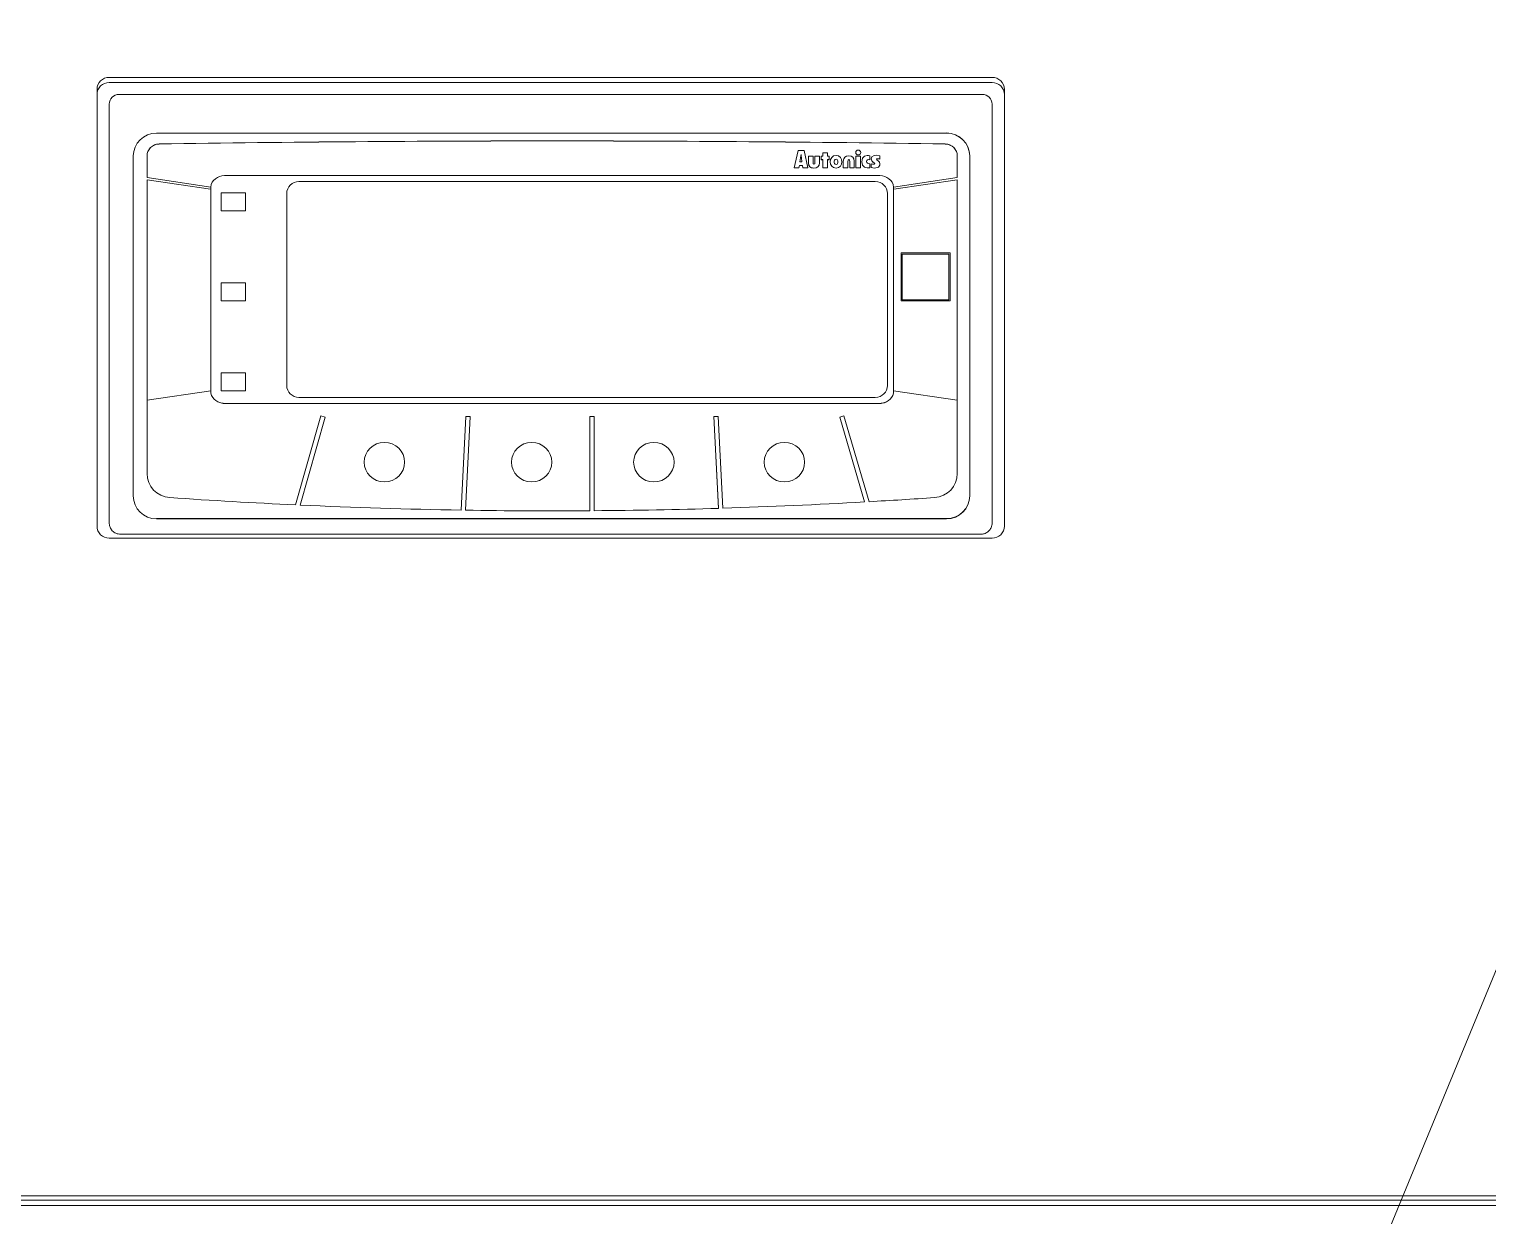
# Model space of a CAD drawing. Header units: millimetres. Extents: x 4969 to 37601, y -771 to 6478.
# Drawn here: x 28427 to 28545.9, y 1609.7 to 1706.5 of the extents above; entities that cross this region are included whole.
import ezdxf

# ---------------------------------------------------------------- set-up
doc = ezdxf.new("R2010")
doc.units = ezdxf.units.MM
doc.header["$LTSCALE"] = 7
doc.header["$MEASUREMENT"] = 0
doc.layers.add('REMOTE BOX ASSY(OP)$0$가시적인 것(ISO)', color=3, linetype='CONTINUOUS', lineweight=5)
doc.layers.add('REMOTE_CONTROLBOX$0$기호(ISO)', color=5, linetype='CONTINUOUS', lineweight=5)
doc.styles.add('REMOTE_CONTROLBOX$0$치수 텍스트_PSTEK_POSCO', font='isocp.shx')
doc.dimstyles.new('REMOTE_CONTROLBOX$0$치수_PSTEK_POSCO$7', dxfattribs={"dimscale": 2, "dimtxt": 6, "dimasz": 2.5, "dimexe": 2, "dimexo": 2.5, "dimgap": 1, "dimtad": 1, "dimrnd": 1e-08, "dimdsep": 46, "dimtxsty": 'REMOTE_CONTROLBOX$0$치수 텍스트_PSTEK_POSCO', "dimcen": 0.09, "dimdle": 10, "dimclrd": 7, "dimclre": 7, "dimclrt": 2, "dimadec": 1, "dimazin": 2, "dimtfac": 1, "dimtmove": 0, "dimatfit": 3, "dimfxl": 0, "dimtolj": 1, "dimlwd": -1, "dimlwe": -1, "dimarcsym": 0})

msp = doc.modelspace()

# ---------------------------------------------------------------- linework, layer by layer
at = {"layer": 'REMOTE BOX ASSY(OP)$0$가시적인 것(ISO)'}
for p, q in [((28433.492, 1702.537, -0.01), (28505.492, 1702.537, -0.01)), ((28432.492, 1701.559, -0.01), (28432.492, 1701.143, -0.01)), ((28433.492, 1702.121, -0.01), (28505.492, 1702.121, -0.01)), ((28506.492, 1701.143, -0.01), (28506.492, 1701.559, -0.01)), ((28432.492, 1665.93, -0.01), (28432.492, 1701.143, -0.01)), ((28433.492, 1700.361, -0.01), (28433.492, 1699.841, -0.01)), ((28434.292, 1701.143, -0.01), (28504.692, 1701.143, -0.01)), ((28505.492, 1699.841, -0.01), (28505.492, 1700.361, -0.01)), ((28506.492, 1701.143, -0.01), (28506.492, 1665.93, -0.01)), ((28433.492, 1699.841, -0.01), (28433.492, 1666.193, -0.01)), ((28505.492, 1666.193, -0.01), (28505.492, 1699.841, -0.01)), ((28489.34, 1695.161, -0.01), (28489.685, 1696.566, -0.01)), ((28489.685, 1696.566, -0.01), (28490.159, 1696.566, -0.01)), ((28490.159, 1696.566, -0.01), (28490.463, 1695.161, -0.01)), ((28436.57, 1696.126, -0.01), (28436.57, 1696.124, -0.01)), ((28436.57, 1694.358, -0.01), (28436.57, 1696.122, -0.01)), ((28489.74, 1695.163, -0.01), (28489.773, 1695.343, -0.01)), ((28489.773, 1695.341, -0.01), (28489.74, 1695.161, -0.01)), ((28489.773, 1695.341, -0.01), (28489.773, 1695.343, -0.01)), ((28489.773, 1695.343, -0.01), (28490.033, 1695.343, -0.01)), ((28490.033, 1695.341, -0.01), (28489.773, 1695.341, -0.01)), ((28489.824, 1695.642, -0.01), (28489.877, 1695.967, -0.01)), ((28489.877, 1695.965, -0.01), (28489.824, 1695.64, -0.01)), ((28489.824, 1695.64, -0.01), (28489.824, 1695.642, -0.01)), ((28489.824, 1695.64, -0.01), (28489.986, 1695.64, -0.01)), ((28489.913, 1696.233, -0.01), (28489.917, 1696.233, -0.01)), ((28489.913, 1696.233, -0.01), (28489.913, 1696.231, -0.01)), ((28489.917, 1696.231, -0.01), (28489.913, 1696.231, -0.01)), ((28489.917, 1696.231, -0.01), (28489.917, 1696.233, -0.01)), ((28489.946, 1695.967, -0.01), (28489.986, 1695.642, -0.01)), ((28489.986, 1695.64, -0.01), (28489.946, 1695.965, -0.01)), ((28489.986, 1695.64, -0.01), (28489.986, 1695.642, -0.01)), ((28490.033, 1695.341, -0.01), (28490.033, 1695.343, -0.01)), ((28490.033, 1695.343, -0.01), (28490.061, 1695.163, -0.01)), ((28490.061, 1695.161, -0.01), (28490.033, 1695.341, -0.01)), ((28490.515, 1695.564, -0.01), (28490.515, 1696.117, -0.01)), ((28490.515, 1696.117, -0.01), (28490.889, 1696.117, -0.01)), ((28490.889, 1696.117, -0.01), (28490.889, 1695.615, -0.01)), ((28491.035, 1695.615, -0.01), (28491.035, 1696.117, -0.01)), ((28491.035, 1696.117, -0.01), (28491.41, 1696.117, -0.01)), ((28491.41, 1696.117, -0.01), (28491.41, 1695.564, -0.01)), ((28491.556, 1695.823, -0.01), (28491.556, 1696.115, -0.01)), ((28491.556, 1696.115, -0.01), (28491.7, 1696.115, -0.01)), ((28491.556, 1695.825, -0.01), (28491.7, 1695.825, -0.01)), ((28491.7, 1695.823, -0.01), (28491.556, 1695.823, -0.01)), ((28491.7, 1696.115, -0.01), (28491.7, 1696.374, -0.01)), ((28491.7, 1696.374, -0.01), (28492.073, 1696.374, -0.01)), ((28491.7, 1695.823, -0.01), (28491.7, 1695.825, -0.01)), ((28491.7, 1695.161, -0.01), (28491.7, 1695.823, -0.01)), ((28492.073, 1696.374, -0.01), (28492.073, 1696.115, -0.01)), ((28492.073, 1696.115, -0.01), (28492.217, 1696.115, -0.01)), ((28492.073, 1695.825, -0.01), (28492.073, 1695.823, -0.01)), ((28492.073, 1695.825, -0.01), (28492.217, 1695.825, -0.01)), ((28492.217, 1695.823, -0.01), (28492.073, 1695.823, -0.01)), ((28492.073, 1695.823, -0.01), (28492.073, 1695.161, -0.01)), ((28492.217, 1696.115, -0.01), (28492.217, 1695.823, -0.01)), ((28492.615, 1695.655, -0.01), (28492.615, 1695.653, -0.01)), ((28492.916, 1695.655, -0.01), (28492.916, 1695.653, -0.01)), ((28493.358, 1695.161, -0.01), (28493.358, 1695.713, -0.01)), ((28493.731, 1695.666, -0.01), (28493.731, 1695.664, -0.01)), ((28493.731, 1695.664, -0.01), (28493.731, 1695.161, -0.01)), ((28493.879, 1695.666, -0.01), (28493.879, 1695.664, -0.01)), ((28493.879, 1695.161, -0.01), (28493.879, 1695.664, -0.01)), ((28494.251, 1695.713, -0.01), (28494.251, 1695.161, -0.01)), ((28494.39, 1695.161, -0.01), (28494.39, 1696.115, -0.01)), ((28494.39, 1696.115, -0.01), (28494.763, 1696.115, -0.01)), ((28494.763, 1696.115, -0.01), (28494.763, 1695.161, -0.01)), ((28495.244, 1695.667, -0.01), (28495.244, 1695.665, -0.01)), ((28495.509, 1696.148, -0.01), (28495.509, 1695.822, -0.01)), ((28495.509, 1695.497, -0.01), (28495.509, 1695.163, -0.01)), ((28495.633, 1695.184, -0.01), (28495.633, 1695.495, -0.01)), ((28495.927, 1695.511, -0.01), (28495.927, 1695.509, -0.01)), ((28496.062, 1695.855, -0.01), (28496.062, 1695.853, -0.01)), ((28496.341, 1696.142, -0.01), (28496.34, 1695.879, -0.01)), ((28496.34, 1695.881, -0.01), (28496.34, 1695.879, -0.01)), ((28502.656, 1696.126, -0.01), (28502.656, 1696.124, -0.01)), ((28502.656, 1696.119, -0.01), (28502.656, 1694.358, -0.01)), ((28441.773, 1693.594, -0.01), (28436.57, 1694.358, -0.01)), ((28436.57, 1694.186, -0.01), (28441.75, 1693.426, -0.01)), ((28436.57, 1694.186, -0.01), (28436.57, 1694.184, -0.01)), ((28436.57, 1694.184, -0.01), (28441.75, 1693.423, -0.01)), ((28436.57, 1676.222, -0.01), (28436.57, 1694.184, -0.01)), ((28442.877, 1694.531, -0.01), (28496.349, 1694.531, -0.01)), ((28489.74, 1695.161, -0.01), (28489.34, 1695.161, -0.01)), ((28489.74, 1695.163, -0.01), (28489.341, 1695.163, -0.01)), ((28489.74, 1695.163, -0.01), (28489.74, 1695.161, -0.01)), ((28490.061, 1695.161, -0.01), (28490.061, 1695.163, -0.01)), ((28490.061, 1695.163, -0.01), (28490.463, 1695.163, -0.01)), ((28490.463, 1695.161, -0.01), (28490.061, 1695.161, -0.01)), ((28491.7, 1695.163, -0.01), (28492.073, 1695.163, -0.01)), ((28492.073, 1695.161, -0.01), (28491.7, 1695.161, -0.01)), ((28493.358, 1695.163, -0.01), (28493.731, 1695.163, -0.01)), ((28493.731, 1695.161, -0.01), (28493.358, 1695.161, -0.01)), ((28493.879, 1695.163, -0.01), (28494.251, 1695.163, -0.01)), ((28494.251, 1695.161, -0.01), (28493.879, 1695.161, -0.01)), ((28494.39, 1695.163, -0.01), (28494.763, 1695.163, -0.01)), ((28494.763, 1695.161, -0.01), (28494.39, 1695.161, -0.01)), ((28502.656, 1694.358, -0.01), (28497.453, 1693.594, -0.01)), ((28497.476, 1693.426, -0.01), (28502.656, 1694.186, -0.01)), ((28497.476, 1693.423, -0.01), (28502.656, 1694.184, -0.01)), ((28502.656, 1694.186, -0.01), (28502.656, 1694.184, -0.01)), ((28502.656, 1694.184, -0.01), (28502.656, 1676.222, -0.01)), ((28441.75, 1693.426, -0.01), (28441.763, 1693.511, -0.01)), ((28441.763, 1693.509, -0.01), (28441.75, 1693.423, -0.01)), ((28441.75, 1693.426, -0.01), (28441.75, 1693.423, -0.01)), ((28441.763, 1693.511, -0.01), (28441.772, 1693.595, -0.01)), ((28441.763, 1693.511, -0.01), (28441.763, 1693.509, -0.01)), ((28441.763, 1676.978, -0.01), (28441.763, 1693.509, -0.01)), ((28442.614, 1693.111, -0.01), (28442.614, 1691.644, -0.01)), ((28444.614, 1693.111, -0.01), (28442.614, 1693.111, -0.01)), ((28444.614, 1691.644, -0.01), (28444.614, 1693.111, -0.01)), ((28447.962, 1693.067, -0.01), (28447.962, 1677.417, -0.01)), ((28447.962, 1693.067, -0.01), (28447.962, 1677.417, -0.01)), ((28495.962, 1694.046, -0.01), (28448.962, 1694.046, -0.01)), ((28495.962, 1694.046, -0.01), (28448.962, 1694.046, -0.01)), ((28496.962, 1677.417, -0.01), (28496.962, 1693.067, -0.01)), ((28496.962, 1677.417, -0.01), (28496.962, 1693.067, -0.01)), ((28497.453, 1693.594, -0.01), (28497.463, 1693.511, -0.01)), ((28497.462, 1693.509, -0.01), (28497.462, 1676.978, -0.01)), ((28497.463, 1693.511, -0.01), (28497.476, 1693.426, -0.01)), ((28497.463, 1693.509, -0.01), (28497.476, 1693.423, -0.01)), ((28497.476, 1693.426, -0.01), (28497.476, 1693.423, -0.01)), ((28442.614, 1691.646, -0.01), (28444.614, 1691.646, -0.01)), ((28442.614, 1691.644, -0.01), (28444.614, 1691.644, -0.01)), ((28498.066, 1684.305, -0.01), (28498.066, 1688.217, -0.01)), ((28498.066, 1688.217, -0.01), (28502.066, 1688.217, -0.01)), ((28502.066, 1688.217, -0.01), (28502.066, 1684.305, -0.01)), ((28498.166, 1688.122, -0.01), (28501.966, 1688.122, -0.01)), ((28498.166, 1688.119, -0.01), (28498.166, 1688.122, -0.01)), ((28498.166, 1684.403, -0.01), (28498.166, 1688.119, -0.01)), ((28498.166, 1688.119, -0.01), (28501.966, 1688.119, -0.01)), ((28501.966, 1688.122, -0.01), (28501.966, 1688.119, -0.01)), ((28501.966, 1688.119, -0.01), (28501.966, 1684.403, -0.01)), ((28442.614, 1685.775, -0.01), (28442.614, 1684.308, -0.01)), ((28444.614, 1685.775, -0.01), (28442.614, 1685.775, -0.01)), ((28444.614, 1684.308, -0.01), (28444.614, 1685.775, -0.01)), ((28442.614, 1684.31, -0.01), (28444.614, 1684.31, -0.01)), ((28442.614, 1684.308, -0.01), (28444.614, 1684.308, -0.01)), ((28498.066, 1684.307, -0.01), (28502.066, 1684.307, -0.01)), ((28502.066, 1684.305, -0.01), (28498.066, 1684.305, -0.01)), ((28501.966, 1684.403, -0.01), (28498.166, 1684.403, -0.01)), ((28442.614, 1678.439, -0.01), (28442.614, 1676.972, -0.01)), ((28444.614, 1678.439, -0.01), (28442.614, 1678.439, -0.01)), ((28444.614, 1676.972, -0.01), (28444.614, 1678.439, -0.01)), ((28436.57, 1676.222, -0.01), (28441.763, 1676.978, -0.01)), ((28436.57, 1676.214, -0.01), (28441.763, 1676.97, -0.01)), ((28441.763, 1676.968, -0.01), (28436.57, 1676.212, -0.01)), ((28441.763, 1676.978, -0.01), (28441.763, 1676.97, -0.01)), ((28441.763, 1676.968, -0.01), (28441.763, 1676.97, -0.01)), ((28442.614, 1676.974, -0.01), (28444.614, 1676.974, -0.01)), ((28442.614, 1676.972, -0.01), (28444.614, 1676.972, -0.01)), ((28448.962, 1676.439, -0.01), (28495.962, 1676.439, -0.01)), ((28448.962, 1676.439, -0.01), (28495.962, 1676.439, -0.01)), ((28497.462, 1676.978, -0.01), (28497.462, 1676.97, -0.01)), ((28497.462, 1676.978, -0.01), (28502.656, 1676.222, -0.01)), ((28497.462, 1676.97, -0.01), (28502.656, 1676.214, -0.01)), ((28497.462, 1676.97, -0.01), (28497.462, 1676.968, -0.01)), ((28502.656, 1676.212, -0.01), (28497.462, 1676.968, -0.01)), ((28436.57, 1676.212, -0.01), (28436.57, 1676.214, -0.01)), ((28436.57, 1670.215, -0.01), (28436.57, 1676.212, -0.01)), ((28496.349, 1675.951, -0.01), (28442.877, 1675.951, -0.01)), ((28496.349, 1675.947, -0.01), (28442.877, 1675.947, -0.01)), ((28502.656, 1676.214, -0.01), (28502.656, 1676.212, -0.01)), ((28502.656, 1676.212, -0.01), (28502.656, 1670.215, -0.01)), ((28450.753, 1674.925, -0.01), (28448.69, 1667.67, -0.01)), ((28449.051, 1667.655, -0.01), (28451.092, 1674.833, -0.01)), ((28449.051, 1667.653, -0.01), (28451.093, 1674.833, -0.01)), ((28451.093, 1674.833, -0.01), (28450.753, 1674.925, -0.01)), ((28462.573, 1674.887, -0.01), (28462.184, 1667.24, -0.01)), ((28462.537, 1667.238, -0.01), (28462.925, 1674.871, -0.01)), ((28462.537, 1667.236, -0.01), (28462.925, 1674.871, -0.01)), ((28462.925, 1674.871, -0.01), (28462.573, 1674.887, -0.01)), ((28472.683, 1674.879, -0.01), (28472.683, 1667.19, -0.01)), ((28473.035, 1674.879, -0.01), (28472.683, 1674.879, -0.01)), ((28473.035, 1667.192, -0.01), (28473.035, 1674.879, -0.01)), ((28483.151, 1674.888, -0.01), (28482.799, 1674.87, -0.01)), ((28482.799, 1674.87, -0.01), (28483.182, 1667.389, -0.01)), ((28482.799, 1674.87, -0.01), (28483.182, 1667.387, -0.01)), ((28483.535, 1667.398, -0.01), (28483.151, 1674.888, -0.01)), ((28493.413, 1674.927, -0.01), (28493.074, 1674.832, -0.01)), ((28493.074, 1674.832, -0.01), (28495.095, 1667.909, -0.01)), ((28493.074, 1674.832, -0.01), (28495.095, 1667.907, -0.01)), ((28495.456, 1667.928, -0.01), (28493.413, 1674.927, -0.01)), ((28449.051, 1667.655, -0.01), (28449.051, 1667.653, -0.01)), ((28462.537, 1667.238, -0.01), (28462.537, 1667.236, -0.01)), ((28483.182, 1667.389, -0.01), (28483.182, 1667.387, -0.01)), ((28495.095, 1667.909, -0.01), (28495.095, 1667.907, -0.01)), ((28505.492, 1664.952, -0.01), (28433.492, 1664.952, -0.01)), ((28434.405, 1665.279, -0.01), (28504.578, 1665.279, -0.01)), ((28342.492, 1611.325, -0.01), (28726.492, 1611.325, -0.01)), ((28343.992, 1610.973, -0.01), (28724.992, 1610.973, -0.01)), ((28724.992, 1610.515, -0.01), (28343.992, 1610.515, -0.01))]:
    msp.add_line(p, q, dxfattribs=at)
for centre, major_axis, start_param, end_param in [((28433.492, 1701.559, -0.01), (-1, 0), 4.712389, 6.2831853), ((28505.492, 1701.559, -0.01), (1, 0), 0, 1.5707963), ((28433.492, 1701.143, -0.01), (-1, 0), 4.712389, 6.2831853), ((28505.492, 1701.143, -0.01), (1, 0), 0, 1.5707963), ((28434.292, 1700.361, -0.01), (-0.8, 0), 4.712389, 6.2831853), ((28504.692, 1700.361, -0.01), (0.8, 0), 0, 1.5707963), ((28448.962, 1693.067, -0.01), (-1, 0), 4.712389, 6.2831853), ((28448.962, 1693.067, -0.01), (-1, 0), 4.712389, 6.2831853), ((28495.962, 1693.067, -0.01), (1, 0), 0, 1.5707963), ((28495.962, 1693.067, -0.01), (1, 0), 0, 1.5707963), ((28448.962, 1677.417, -0.01), (-1, 0), 0, 1.5707963), ((28448.962, 1677.417, -0.01), (-1, 0), 0, 1.5707963), ((28495.962, 1677.417, -0.01), (1, 0), 4.712389, 6.2831853), ((28495.962, 1677.417, -0.01), (1, 0), 4.712389, 6.2831853), ((28442.878, 1677.133, -0.01), (-1.209, 0), 1.4101821, 1.5702708), ((28496.348, 1677.134, -0.01), (-1.21, 0), 1.5712617, 1.7239052), ((28433.492, 1665.93, -0.01), (-1, 0), 0, 1.5707963), ((28505.492, 1665.93, -0.01), (1, 0), 4.712389, 6.2831853)]:
    msp.add_ellipse(centre, major_axis=major_axis, ratio=0.9781476, start_param=start_param, end_param=end_param, dxfattribs=at)
for centre in [(28455.927, 1671.151, -0.01), (28467.941, 1671.151, -0.01), (28477.906, 1671.151, -0.01), (28488.554, 1671.151, -0.01)]:
    msp.add_ellipse(centre, major_axis=(1.65, 0), ratio=0.9781476, dxfattribs=at)
for points, knots in [([(28437.346, 1666.532, -0.01), (28436.294, 1666.532, -0.01), (28435.442, 1667.366, -0.01), (28435.442, 1668.394, -0.01), (28435.442, 1677.639, -0.01), (28435.442, 1686.883, -0.01), (28435.442, 1696.127, -0.01), (28435.442, 1697.155, -0.01), (28436.294, 1697.988, -0.01), (28437.346, 1697.988, -0.01), (28458.818, 1697.988, -0.01), (28480.291, 1697.988, -0.01), (28501.763, 1697.988, -0.01)], [-4, -4, -4, -4, -3, -3, -3, -2, -2, -2, -1, -1, -1, 0, 0, 0, 0]), ([(28437.346, 1666.545, -0.01), (28458.818, 1666.545, -0.01), (28480.291, 1666.545, -0.01), (28501.763, 1666.545, -0.01), (28502.815, 1666.545, -0.01), (28503.666, 1667.379, -0.01), (28503.666, 1668.407, -0.01), (28503.666, 1675.737, -0.01), (28503.666, 1684.933, -0.01), (28503.666, 1696.139, -0.01), (28503.666, 1697.168, -0.01), (28502.815, 1698.001, -0.01), (28501.763, 1698.001, -0.01)], [4, 4, 4, 4, 5, 5, 5, 6, 6, 6, 7, 7, 7, 8, 8, 8, 8]), ([(28501.763, 1697.988, -0.01), (28502.815, 1697.988, -0.01), (28503.666, 1697.155, -0.01), (28503.666, 1696.127, -0.01), (28503.666, 1684.921, -0.01), (28503.666, 1675.724, -0.01), (28503.666, 1668.394, -0.01), (28503.666, 1667.366, -0.01), (28502.815, 1666.532, -0.01), (28501.763, 1666.532, -0.01), (28480.291, 1666.532, -0.01), (28458.818, 1666.532, -0.01), (28437.346, 1666.532, -0.01)], [-8, -8, -8, -8, -7, -7, -7, -6, -6, -6, -5, -5, -5, -4, -4, -4, -4]), ([(28437.555, 1697.104, -0.01), (28448.24, 1697.271, -0.01), (28458.927, 1697.354, -0.01), (28480.3, 1697.354, -0.01), (28490.986, 1697.271, -0.01), (28501.672, 1697.104, -0.01)], [0, 0, 0, 0, 3.2060407, 3.2060407, 6.4120815, 6.4120815, 6.4120815, 6.4120815]), ([(28437.555, 1697.102, -0.01), (28448.24, 1697.269, -0.01), (28458.927, 1697.352, -0.01), (28480.3, 1697.352, -0.01), (28490.986, 1697.269, -0.01), (28501.672, 1697.102, -0.01)], [0, 0, 0, 0, 3.2060407, 3.2060407, 6.4120815, 6.4120815, 6.4120815, 6.4120815]), ([(28494.578, 1696.212, -0.01), (28494.467, 1696.212, -0.01), (28494.376, 1696.298, -0.01), (28494.376, 1696.408, -0.01), (28494.376, 1696.516, -0.01), (28494.466, 1696.604, -0.01), (28494.574, 1696.604, -0.01)], [0, 0, 0, 0, 0.5, 0.5, 0.5, 1, 1, 1, 1]), ([(28494.574, 1696.604, -0.01), (28494.686, 1696.604, -0.01), (28494.779, 1696.521, -0.01), (28494.779, 1696.41, -0.01), (28494.779, 1696.302, -0.01), (28494.692, 1696.212, -0.01), (28494.578, 1696.212, -0.01)], [0, 0, 0, 0, 0.5, 0.5, 0.5, 1, 1, 1, 1]), ([(28490.515, 1695.566, -0.01), (28490.515, 1695.529, -0.01), (28490.518, 1695.491, -0.01), (28490.532, 1695.422, -0.01), (28490.541, 1695.39, -0.01), (28490.574, 1695.319, -0.01), (28490.599, 1695.283, -0.01), (28490.664, 1695.221, -0.01), (28490.702, 1695.197, -0.01), (28490.811, 1695.152, -0.01), (28490.887, 1695.142, -0.01), (28490.961, 1695.142, -0.01)], [-0.071149859, -0.071149859, -0.071149859, -0.071149859, -0.059686481, -0.059686481, -0.04936069, -0.04936069, -0.035851822, -0.035851822, -0.022160879, -0.022160879, 0, 0, 0, 0]), ([(28492.765, 1695.14, -0.01), (28492.444, 1695.14, -0.01), (28492.297, 1695.377, -0.01), (28492.297, 1695.653, -0.01), (28492.297, 1695.928, -0.01), (28492.444, 1696.166, -0.01), (28492.765, 1696.166, -0.01)], [0, 0, 0, 0, 0.5, 0.5, 0.5, 1, 1, 1, 1]), ([(28492.765, 1695.87, -0.01), (28492.634, 1695.87, -0.01), (28492.615, 1695.744, -0.01), (28492.615, 1695.653, -0.01), (28492.615, 1695.562, -0.01), (28492.634, 1695.437, -0.01), (28492.765, 1695.437, -0.01)], [0, 0, 0, 0, 0.5, 0.5, 0.5, 1, 1, 1, 1]), ([(28492.765, 1696.166, -0.01), (28493.087, 1696.166, -0.01), (28493.234, 1695.928, -0.01), (28493.234, 1695.653, -0.01), (28493.234, 1695.377, -0.01), (28493.087, 1695.14, -0.01), (28492.765, 1695.14, -0.01)], [0, 0, 0, 0, 0.5, 0.5, 0.5, 1, 1, 1, 1]), ([(28492.765, 1695.437, -0.01), (28492.896, 1695.437, -0.01), (28492.916, 1695.562, -0.01), (28492.916, 1695.653, -0.01), (28492.916, 1695.744, -0.01), (28492.896, 1695.87, -0.01), (28492.765, 1695.87, -0.01)], [0, 0, 0, 0, 0.5, 0.5, 0.5, 1, 1, 1, 1]), ([(28497.462, 1676.968, -0.01), (28497.462, 1676.968, -0.01), (28497.462, 1676.968, -0.01), (28497.462, 1676.968, -0.01), (28497.462, 1676.42, -0.01), (28497.024, 1676.038, -0.01), (28496.533, 1675.961, -0.01)], [0, 0, 0, 0, 0.00003052, 0.00003052, 0.00003052, 0.99999999, 0.99999999, 0.99999999, 0.99999999]), ([(28442.877, 1675.947, -0.01), (28442.845, 1675.947, -0.01), (28442.813, 1675.948, -0.01), (28442.748, 1675.953, -0.01), (28442.716, 1675.957, -0.01), (28442.684, 1675.962, -0.01)], [-0.019347857, -0.019347857, -0.019347857, -0.019347857, -0.009673735, -0.009673735, 0, 0, 0, 0]), ([(28496.533, 1675.961, -0.01), (28496.503, 1675.956, -0.01), (28496.472, 1675.953, -0.01), (28496.411, 1675.948, -0.01), (28496.38, 1675.947, -0.01), (28496.349, 1675.947, -0.01)], [-0.018463097, -0.018463097, -0.018463097, -0.018463097, -0.009231707, -0.009231707, 0, 0, 0, 0]), ([(28434.406, 1665.279, -0.01), (28434.288, 1665.279, -0.01), (28434.153, 1665.301, -0.01), (28433.918, 1665.404, -0.01), (28433.815, 1665.476, -0.01), (28433.658, 1665.645, -0.01), (28433.598, 1665.741, -0.01), (28433.519, 1665.938, -0.01), (28433.499, 1666.041, -0.01), (28433.492, 1666.155, -0.01), (28433.492, 1666.174, -0.01), (28433.492, 1666.193, -0.01)], [0, 0, 0, 0, 0.05115302, 0.05115302, 0.093837, 0.093837, 0.13261168, 0.13261168, 0.17183308, 0.17183308, 0.17995591, 0.17995591, 0.17995591, 0.17995591]), ([(28505.492, 1666.193, -0.01), (28505.492, 1666.074, -0.01), (28505.469, 1665.938, -0.01), (28505.365, 1665.702, -0.01), (28505.292, 1665.599, -0.01), (28505.121, 1665.442, -0.01), (28505.025, 1665.383, -0.01), (28504.829, 1665.305, -0.01), (28504.727, 1665.286, -0.01), (28504.615, 1665.28, -0.01), (28504.596, 1665.279, -0.01), (28504.578, 1665.279, -0.01)], [0, 0, 0, 0, 0.05109326, 0.05109326, 0.09395335, 0.09395335, 0.13276889, 0.13276889, 0.17192676, 0.17192676, 0.17995601, 0.17995601, 0.17995601, 0.17995601])]:
    msp.add_open_spline(points, degree=3, knots=knots, dxfattribs=at)
for points in [[(28436.57, 1696.122, -0.01), (28436.569, 1696.657, -0.01), (28437.008, 1697.094, -0.01), (28437.555, 1697.102, -0.01)], [(28436.57, 1696.125, -0.01), (28436.57, 1696.66, -0.01), (28437.008, 1697.096, -0.01), (28437.555, 1697.104, -0.01)], [(28501.672, 1697.104, -0.01), (28502.218, 1697.096, -0.01), (28502.656, 1696.66, -0.01), (28502.656, 1696.126, -0.01)], [(28501.672, 1697.102, -0.01), (28502.219, 1697.094, -0.01), (28502.658, 1696.656, -0.01), (28502.656, 1696.119, -0.01)], [(28489.877, 1695.967, -0.01), (28489.892, 1696.055, -0.01), (28489.902, 1696.145, -0.01), (28489.913, 1696.233, -0.01)], [(28489.913, 1696.231, -0.01), (28489.902, 1696.142, -0.01), (28489.892, 1696.052, -0.01), (28489.877, 1695.965, -0.01)], [(28489.917, 1696.233, -0.01), (28489.926, 1696.145, -0.01), (28489.933, 1696.055, -0.01), (28489.946, 1695.967, -0.01)], [(28489.946, 1695.965, -0.01), (28489.933, 1696.052, -0.01), (28489.926, 1696.142, -0.01), (28489.917, 1696.231, -0.01)], [(28490.961, 1695.14, -0.01), (28490.672, 1695.14, -0.01), (28490.515, 1695.296, -0.01), (28490.515, 1695.564, -0.01)], [(28490.889, 1695.615, -0.01), (28490.889, 1695.497, -0.01), (28490.897, 1695.446, -0.01), (28490.961, 1695.446, -0.01)], [(28490.961, 1695.446, -0.01), (28491.028, 1695.446, -0.01), (28491.035, 1695.495, -0.01), (28491.035, 1695.615, -0.01)], [(28490.961, 1695.142, -0.01), (28491.236, 1695.142, -0.01), (28491.41, 1695.277, -0.01), (28491.41, 1695.566, -0.01)], [(28491.41, 1695.564, -0.01), (28491.41, 1695.275, -0.01), (28491.236, 1695.14, -0.01), (28490.961, 1695.14, -0.01)], [(28492.297, 1695.654, -0.01), (28492.297, 1695.379, -0.01), (28492.444, 1695.142, -0.01), (28492.765, 1695.142, -0.01)], [(28492.615, 1695.655, -0.01), (28492.615, 1695.746, -0.01), (28492.634, 1695.872, -0.01), (28492.765, 1695.872, -0.01)], [(28492.765, 1695.872, -0.01), (28492.896, 1695.872, -0.01), (28492.916, 1695.746, -0.01), (28492.916, 1695.655, -0.01)], [(28492.765, 1695.142, -0.01), (28493.087, 1695.142, -0.01), (28493.234, 1695.379, -0.01), (28493.234, 1695.654, -0.01)], [(28493.358, 1695.713, -0.01), (28493.358, 1696.005, -0.01), (28493.532, 1696.138, -0.01), (28493.806, 1696.138, -0.01)], [(28493.731, 1695.666, -0.01), (28493.731, 1695.785, -0.01), (28493.74, 1695.835, -0.01), (28493.806, 1695.835, -0.01)], [(28493.806, 1695.833, -0.01), (28493.74, 1695.833, -0.01), (28493.731, 1695.783, -0.01), (28493.731, 1695.664, -0.01)], [(28493.806, 1696.138, -0.01), (28494.095, 1696.138, -0.01), (28494.251, 1695.982, -0.01), (28494.251, 1695.713, -0.01)], [(28493.806, 1695.835, -0.01), (28493.87, 1695.835, -0.01), (28493.879, 1695.783, -0.01), (28493.879, 1695.666, -0.01)], [(28493.879, 1695.664, -0.01), (28493.879, 1695.781, -0.01), (28493.87, 1695.833, -0.01), (28493.806, 1695.833, -0.01)], [(28494.376, 1696.409, -0.01), (28494.377, 1696.3, -0.01), (28494.468, 1696.214, -0.01), (28494.578, 1696.214, -0.01)], [(28494.578, 1696.214, -0.01), (28494.691, 1696.214, -0.01), (28494.779, 1696.303, -0.01), (28494.779, 1696.411, -0.01)], [(28494.869, 1695.657, -0.01), (28494.869, 1696.117, -0.01), (28495.269, 1696.212, -0.01), (28495.509, 1696.148, -0.01)], [(28495.509, 1695.163, -0.01), (28495.232, 1695.113, -0.01), (28494.869, 1695.207, -0.01), (28494.869, 1695.657, -0.01)], [(28494.869, 1695.657, -0.01), (28494.871, 1695.208, -0.01), (28495.233, 1695.115, -0.01), (28495.509, 1695.165, -0.01)], [(28495.244, 1695.667, -0.01), (28495.244, 1695.84, -0.01), (28495.397, 1695.857, -0.01), (28495.509, 1695.824, -0.01)], [(28495.509, 1695.822, -0.01), (28495.397, 1695.855, -0.01), (28495.244, 1695.838, -0.01), (28495.244, 1695.665, -0.01)], [(28495.244, 1695.665, -0.01), (28495.244, 1695.543, -0.01), (28495.366, 1695.486, -0.01), (28495.509, 1695.497, -0.01)], [(28495.632, 1695.892, -0.01), (28495.632, 1696.162, -0.01), (28496.013, 1696.242, -0.01), (28496.341, 1696.142, -0.01)], [(28495.927, 1695.509, -0.01), (28495.927, 1695.61, -0.01), (28495.632, 1695.61, -0.01), (28495.632, 1695.892, -0.01)], [(28495.632, 1695.892, -0.01), (28495.633, 1695.612, -0.01), (28495.927, 1695.612, -0.01), (28495.927, 1695.511, -0.01)], [(28495.633, 1695.495, -0.01), (28495.756, 1695.445, -0.01), (28495.927, 1695.435, -0.01), (28495.927, 1695.509, -0.01)], [(28496.344, 1695.478, -0.01), (28496.344, 1695.184, -0.01), (28496, 1695.062, -0.01), (28495.633, 1695.184, -0.01)], [(28495.633, 1695.186, -0.01), (28495.999, 1695.064, -0.01), (28496.342, 1695.186, -0.01), (28496.344, 1695.478, -0.01)], [(28496.062, 1695.855, -0.01), (28496.062, 1695.915, -0.01), (28496.207, 1695.921, -0.01), (28496.34, 1695.881, -0.01)], [(28496.34, 1695.879, -0.01), (28496.207, 1695.919, -0.01), (28496.062, 1695.913, -0.01), (28496.062, 1695.853, -0.01)], [(28496.062, 1695.853, -0.01), (28496.062, 1695.72, -0.01), (28496.344, 1695.752, -0.01), (28496.344, 1695.478, -0.01)], [(28441.773, 1693.594, -0.01), (28441.822, 1694.16, -0.01), (28442.343, 1694.531, -0.01), (28442.877, 1694.531, -0.01)], [(28496.349, 1694.531, -0.01), (28496.882, 1694.531, -0.01), (28497.403, 1694.16, -0.01), (28497.453, 1693.594, -0.01)], [(28497.463, 1693.511, -0.01), (28497.463, 1693.51, -0.01), (28497.463, 1693.51, -0.01), (28497.463, 1693.509, -0.01)], [(28442.684, 1675.966, -0.01), (28442.196, 1676.047, -0.01), (28441.763, 1676.427, -0.01), (28441.763, 1676.972, -0.01)], [(28442.684, 1675.962, -0.01), (28442.196, 1676.042, -0.01), (28441.763, 1676.423, -0.01), (28441.763, 1676.968, -0.01)], [(28496.533, 1675.965, -0.01), (28497.023, 1676.042, -0.01), (28497.46, 1676.422, -0.01), (28497.462, 1676.968, -0.01)], [(28438.429, 1668.264, -0.01), (28437.381, 1668.337, -0.01), (28436.57, 1669.189, -0.01), (28436.57, 1670.215, -0.01)], [(28502.656, 1670.215, -0.01), (28502.656, 1669.189, -0.01), (28501.845, 1668.337, -0.01), (28500.798, 1668.264, -0.01)], [(28448.69, 1667.67, -0.01), (28445.269, 1667.83, -0.01), (28441.849, 1668.026, -0.01), (28438.429, 1668.264, -0.01)], [(28500.798, 1668.264, -0.01), (28499.017, 1668.14, -0.01), (28497.236, 1668.03, -0.01), (28495.456, 1667.928, -0.01)], [(28462.184, 1667.24, -0.01), (28457.807, 1667.313, -0.01), (28453.429, 1667.452, -0.01), (28449.051, 1667.653, -0.01)], [(28472.683, 1667.19, -0.01), (28469.301, 1667.167, -0.01), (28465.919, 1667.182, -0.01), (28462.537, 1667.236, -0.01)], [(28483.182, 1667.387, -0.01), (28479.8, 1667.284, -0.01), (28476.418, 1667.218, -0.01), (28473.035, 1667.192, -0.01)], [(28495.095, 1667.907, -0.01), (28491.241, 1667.688, -0.01), (28487.388, 1667.518, -0.01), (28483.535, 1667.398, -0.01)]]:
    msp.add_open_spline(points, degree=3, dxfattribs=at)

# ---------------------------------------------------------------- leaders
at = {"layer": 'REMOTE_CONTROLBOX$0$기호(ISO)', "color": 7, "annotation_type": 0, "has_hookline": 1, "hookline_direction": 0, "text_width": 121.61}
msp.add_leader([(28497.485, 1510.631, -0.01), (28624.929, 1819.722, -0.01), (28629.929, 1819.722, -0.01)], dimstyle='REMOTE_CONTROLBOX$0$치수_PSTEK_POSCO$7', override={"dimtad": 0}, dxfattribs=at)

doc.saveas('drawing.dxf')
